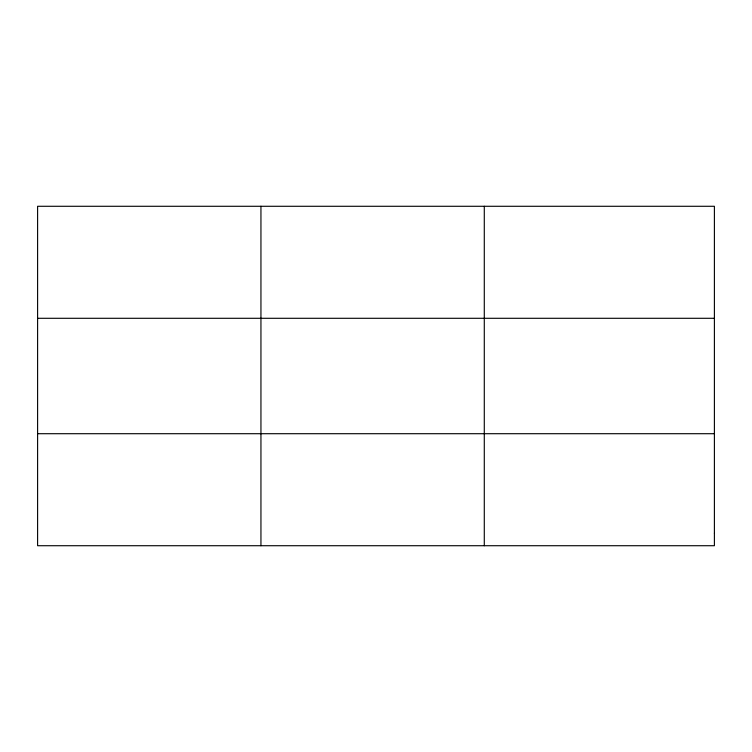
<?xml version="1.0" encoding="UTF-8"?>
<svg xmlns="http://www.w3.org/2000/svg" width="752" height="752" viewBox="0 0 752 752"><rect width="100%" height="100%" fill="white"/><g stroke="black" fill="none" stroke-linecap="round" stroke-linejoin="round"><path stroke-width="1.13" d="M260.944 206.283L260.944 545.717M484.288 206.283L484.288 545.717M37.6 318.293L714.4 318.293M37.6 433.707L714.4 433.707M714.4 533.271L714.4 545.717L37.6 545.717L37.6 206.283L714.4 206.283L714.4 533.271"/></g></svg>
